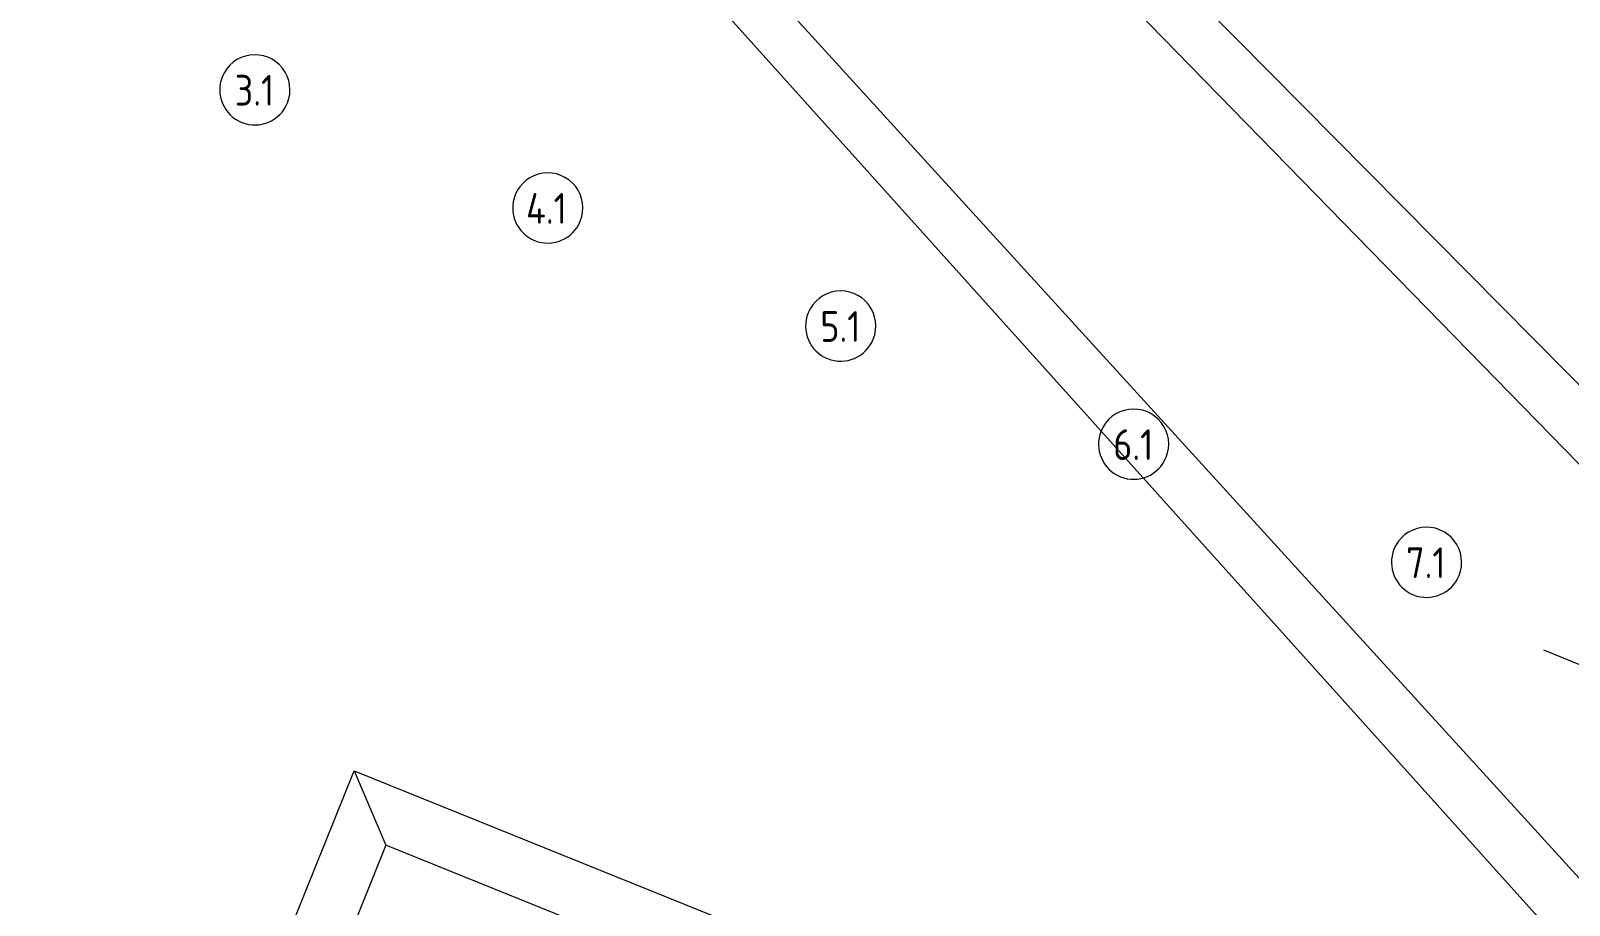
# Model space of a CAD drawing. Header units: millimetres. Extents: x -584918 to 2941280, y 3000189 to 4229862.
# Drawn here: x -459456 to -441919, y 3880306 to 3890268 of the extents above; entities that cross this region are included whole.
import ezdxf

# ---------------------------------------------------------------- set-up
doc = ezdxf.new("R2010")
doc.units = ezdxf.units.MM
for name, color, linetype, lineweight in [('Ограждение', 7, 'Continuous', 0), ('Оси', 7, 'Continuous', 0), ('Разрезы', 7, 'Continuous', 0), ('экспертиза ДУ', 1, 'Continuous', 0)]:
    doc.layers.add(name, color=color, linetype=linetype, lineweight=lineweight)
doc.styles.add('GOST Common', font='', dxfattribs={"width": 0.9, "height": 700})
doc.styles.get('GOST Common').set_extended_font_data('GOST Common')

# ---------------------------------------------------------------- blocks, each defined once
blk = doc.blocks.new('Ограждение - Ограждение-7956495-АР Этаж 02')
at = {"layer": 'Ограждение'}
for p, q in [((-12382, 31942), (-10233, 37275)), ((-10233, 37275), (-865, 33500)), ((-10233, 37275), (-9873, 36429)), ((-9873, 36429), (-11742, 31792)), ((-1711, 33140), (-9873, 36429)), ((-865, 33500), (-1711, 33140)), ((-865, 33500), (-1220, 32619)), ((-2010, 32398), (-1711, 33140)), ((-1453, 32174), (-2010, 32398))]:
    blk.add_line(p, q, dxfattribs=at)
blk = doc.blocks.new('Ось сетки - Круг_Ø8 мм-6577-АР Этаж 02')
at = {"layer": 'Оси'}
for start, end in [(360, 180), (180, 360)]:
    blk.add_arc((0, 0), 4, start, end, dxfattribs=at)
blk = doc.blocks.new('Разрез - Номер вида спереди_3_5 мм-64067-АР Этаж 02')
at = {"layer": 'Разрезы'}
for points in [[(9.8, 0.4), (9.8, -0.39), (-0.33, -0.39), (-0.33, 0.4)], [(2.18, -4.67), (3, 0), (3.82, -4.67)]]:
    blk.add_hatch(color=256, dxfattribs=at).paths.add_polyline_path(points)
at = {"layer": 'Разрезы', "lineweight": 20}
blk.add_line((3, -3), (3, -9.66), dxfattribs=at)

msp = doc.modelspace()

# ---------------------------------------------------------------- linework, layer by layer
at = {"layer": 'экспертиза ДУ'}
for points in [[(-506250.006, 3951282.029), (-431615.853, 3868322.776)], [(-430597.119, 3868322.776), (-506250.006, 3951282.029)], [(-423173.974, 3866263.258), (-506250.006, 3951282.029)], [(-506250.006, 3951282.029), (-422266.477, 3866511.558)]]:
    msp.add_lwpolyline(points, dxfattribs=at)

# ---------------------------------------------------------------- block references
at = {"layer": 'Ограждение'}
msp.add_blockref('Ограждение - Ограждение-7956495-АР Этаж 02', (-445536.981, 3844560.265), dxfattribs=at)
at = {"layer": 'Оси', "xscale": 99.99999999999994, "yscale": 99.99999999999994, "zscale": 99.99999999999994, "rotation": 338.0513009164571}
for p in [(-456901.635, 3889594.811), (-453562.567, 3888249.217), (-450223.499, 3886903.622), (-446884.431, 3885558.028), (-443545.363, 3884212.433)]:
    msp.add_blockref('Ось сетки - Круг_Ø8 мм-6577-АР Этаж 02', p, dxfattribs=at)
at = {"layer": 'Разрезы', "xscale": 99.99999999999993, "yscale": 99.99999999999993, "zscale": 99.99999999999993, "rotation": 248.0513009164565}
msp.add_blockref('Разрез - Номер вида спереди_3_5 мм-64067-АР Этаж 02', (-441201.158, 3883128.035), dxfattribs=at)

# ---------------------------------------------------------------- texts
at = {"layer": 'Оси', "char_height": 350, "attachment_point": 1, "style": 'GOST Common'}
for s, insert, width in [('3.1', (-457130.945, 3889765.2), 569.99981), ('4.1', (-453809.877, 3888419.606), 613.29094), ('5.1', (-450455.959, 3887074.011), 577.215), ('6.1', (-447116.891, 3885728.416), 577.215), ('7.1', (-443777.823, 3884382.822), 577.215)]:
    msp.add_mtext(s, dxfattribs=dict(at, insert=insert, width=width))

doc.saveas('drawing.dxf')
